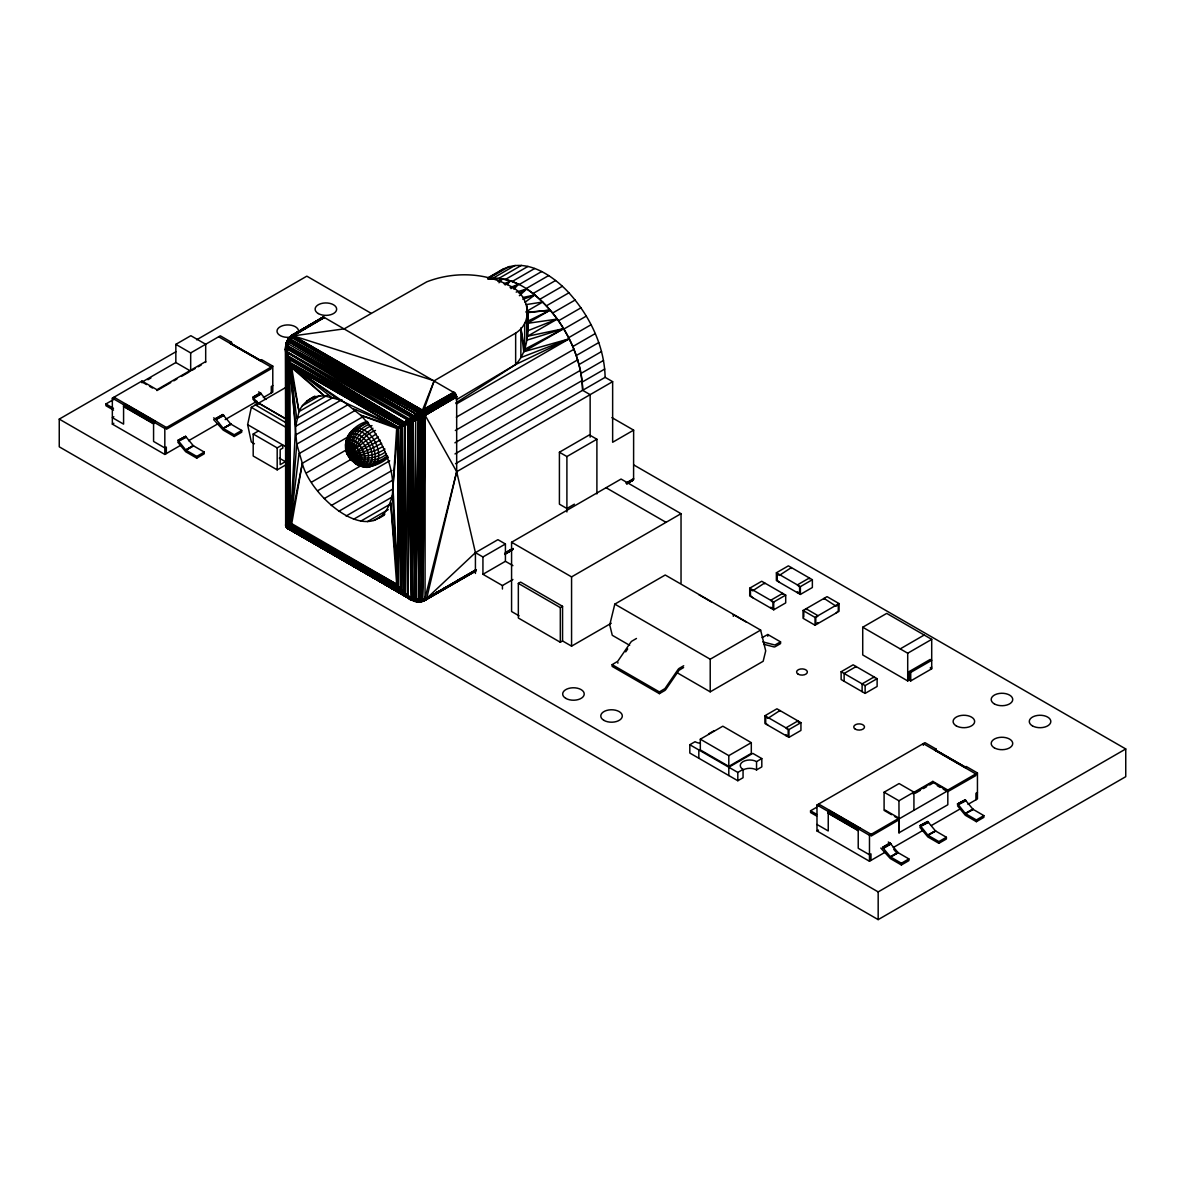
<?xml version="1.0" encoding="UTF-8"?>
<svg xmlns="http://www.w3.org/2000/svg" width="1185" height="1185" viewBox="0 0 1185 1185"><rect width="100%" height="100%" fill="white"/><g stroke="black" fill="none" stroke-linecap="round" stroke-linejoin="round"><path stroke-width="1.5" d="M289.495 528.08C283.748 529.206 287.288 522.896 291.732 523.651L396.694 584.249C402.382 592.233 410.988 600.41 421.356 600.514C432.806 597.714 417.09 604.513 413.432 600.632L287.599 528.436L285.674 524.955L285.526 349.279L288.429 340.065L292.947 334.555L288.281 338.88L285.615 347.146L285.955 526.658L410.988 599.61L417.52 601.61L425.415 600.202L419.801 601.728L412.01 599.936L402.841 592.633L398.086 586.219L398.249 427.844L400.411 425.371L289.51 362.432C288.044 357.603 282.445 344.094 289.11 341.873L416.157 414.039L289.258 341.413L289.673 338.317L292.947 334.555L323.935 317.254L454.966 393.124L456.669 396.916L456.684 471.704L475.422 552.654L475.422 573.436M286.207 526.081L286.814 357.411L289.91 364.787L296.754 444.138L302.323 463.291L291.732 523.651L286.385 526.481L290.414 524.096L295.628 426.348L299.005 411.58L291.732 367.809C287.481 359.203 285.259 347.99 290.355 339.295L292.754 335.666L324.438 317.447L293.376 335.859L289.629 340.036C283.022 341.295 286.696 352.982 286.814 357.411L285.837 526.392L409.64 598.899L416.69 601.032L422.349 601.328L414.839 600.321L408.173 595.685L409.64 423.149L411.699 597.596L411.713 422.201L409.654 418.735L422.29 410.188L453.974 392.235L422.29 410.188L293.332 335.888C281.141 339.088 285.289 360.018 291.732 367.809L324.275 395.849L338.629 399.582L397.923 427.385L420.705 417.816L456.669 396.916L420.705 417.816L405.329 424.689L404.529 592.959L401.73 426.511L401.211 589.863C406.011 598.455 418.72 605.594 426.674 598.425L476.326 569.911M423.415 599.64L418.868 599.625L418.868 418.749L415.846 599.121C413.935 603.876 402.382 594.796 415.772 601.343C420.645 603.565 422.275 598.381 426.674 598.425L476.355 569.748M291.954 335.844L323.446 317.18L290.71 336.081L288.222 341.858L286.977 350.642L289.51 362.432L290.784 365.78L346.079 403.552L360.684 415.268L396.694 428.407L405.329 424.689L456.58 396.264L422.186 417.031L422.186 599.566L425.134 415.431L424.349 412.958L422.23 410.232L293.376 335.859L289.007 340.006C284.904 348.953 286.814 359.588 291.732 367.809L286.726 353.248L286.992 342.198L285.526 349.279L286.296 355.618L285.852 525.059L287.599 528.436L291.732 523.651L286.34 525.073L287.14 358.537C285.007 350.005 286.607 342.687 291.332 335.651L286.666 344.154L287.555 349.368L407.729 419.845L396.694 428.407L392.383 495.108L398.086 586.219C402.544 591.433 412.35 604.498 419.697 599.966L409.195 596.959L402.856 591.537L401.73 426.511M677.05 672.68L710.215 691.833L710.215 659.216L614.808 604.128L609.742 624.91L612.275 635.293L629.65 645.321M285.733 526.125L285.866 345.739L289.762 337.058L286.074 344.583L285.97 353.797C285.555 345.724 285.6 337.784 293.332 335.888L291.584 337.577L420.942 411.669L423.46 416.35L456.58 396.264L410.573 422.719L411.699 597.596M286.355 346.301L285.585 349.086L287.229 358.477L288.073 524.762L288.31 361.558L290.355 524.111L291.703 523.651L290.414 524.096L289.91 364.787L290.369 365.543L289.51 362.432L400.856 425.015L288.325 357.87L402.53 424.023L454.477 392.635L413.432 416.142L415.698 420.053L415.342 598.958L421.045 601.017L426.141 599.788C418.246 603.313 410.128 598.78 403.878 594.411L288.088 527.221L287.229 525.222L287.14 358.537C286.222 352.73 283.259 339.577 291.229 338.081L293.376 335.859L434.184 380.8L515.653 333.118C534.746 321.194 528.54 293.465 509.165 285.555C484.102 272.224 453.07 271.632 426.793 281.823L344.213 328.852L293.376 335.859M418.868 418.749L418.29 599.595L415.95 601.343L409.64 598.899M413.98 600.765L420.453 601.55L412.795 599.536L405.566 593.848L408.055 423.86C393.109 429.577 413.402 417.638 408.055 423.86L408.055 595.611L409.64 423.149L411.076 598.262C414.72 599.714 422.734 604.217 425.119 599.121M418.986 412.513L422.186 417.031L420.631 599.714L423.075 600.528L426.407 599.417L419.253 600.765L410.188 598.855M417.727 599.758L418.868 599.625L420.705 417.816L424.704 413.743M512.912 565.645L505.417 561.305L505.417 543.989L497.922 539.664L475.422 552.654L426.674 598.425L424.971 599.743L422.823 599.506L425.119 415.165L422.186 599.566L423.415 416.098M426.141 599.788L421.208 600.78L415.846 599.121L418.32 419.031L426.141 412.247L455.81 394.294L423.667 411.832L396.694 428.407C406.707 426.837 431.74 403.833 404.529 422.186L402.53 424.023L404.248 422.808L402.989 424.956L398.249 427.829L400.337 588.96L405.329 593.981L405.107 424.408M291.732 367.809L287.274 355.648L287.585 352.641L403.255 423.163L287.896 355.722L287.585 352.3L407.729 419.845L287.674 348.153L287.718 345.931L412.884 416.231L413.772 415.624L289.11 341.873L416.053 414.098L423.667 411.832M418.868 599.625L422.186 417.031M288.207 525.162L288.31 361.558L289.303 524.881L290.636 524.585L400.426 590.323L288.34 526.91C284.593 529.976 288.488 525.073 291.732 523.651L288.207 525.162L285.97 525.251L285.852 524.2L286.326 526.362M286.4 523.948L285.526 525.014L286.548 527.384L287.422 526.999L408.573 598.247L411.758 599.951L415.342 598.958L418.32 419.031L416.498 416.987L405.951 421.342L404.381 423.134L414.483 418.142L410.765 420.956M285.955 348.731L286.489 344.243M590.145 437.176L590.145 394.649L582.65 390.324C582.176 364.595 571.866 339.917 557.261 319.076L527.799 330.733L527.799 311.536C528.451 329.578 528.999 350.375 515.653 364.521L455.707 403.048M286.755 346.153L286.489 353.382L288.414 361.795L290.355 524.111L302.323 463.291L348.583 436.584M288.281 338.88L285.911 345.116L289.392 337.369M388.043 457.514C379.259 466.12 359.336 472.341 351.723 459.188C351.352 445.397 358.226 430.792 371.971 425.593M357.07 464.564C344.494 453.425 354.389 429.177 369.409 424.378M180.638 445.308L164.819 454.433L112.338 424.126L112.338 398.16L123.581 404.648L125.225 403.7L123.581 406.559L153.576 423.875L155.22 421.016L153.576 421.964L153.576 441.442L164.819 447.945L166.315 447.071L166.315 453.574M368.491 422.793C354.463 426.896 349.412 441.398 351.708 454.388C353.619 460.906 358.477 466.801 365.706 466.786C388.073 467.779 377.541 436.154 364.106 430.185C349.96 421.978 340.821 445.071 347.975 455.47C374.327 475.378 340.051 423.623 350.404 459.217L352.715 459.291M828.626 811.932L828.241 813.384L858.221 830.7L858.607 829.248L828.626 811.932L829.885 810.525L829.737 812.347M381.629 443.368C371.246 448.789 359.218 455.588 347.235 453.811C341.68 439.205 352.552 425.563 367.172 421.356M385.199 452.137C374.045 460.284 356.389 460.165 346.331 450.463C350.33 425.311 374.667 474.237 351.16 459.884L349.382 453.292L350.271 450.981L353.619 452.922L354.537 455.766L353.248 457.617L350.271 455.588L348.908 457.069L355.07 463.202L349.975 458.565L351.486 456.951L352.612 459.78M347.486 440.553L347.709 437.858C344.82 442.005 345.042 447.708 347.56 451.974C355.574 455.099 357.826 466.327 367.557 466.372C380.889 456.492 362.21 425.682 347.96 436.065C345.279 441.353 345.872 447.915 349.338 452.759M488.072 279.127C516.971 274.609 541.278 297.731 557.261 319.076L527.31 323.372L527.799 311.536M626.717 484.043L633.59 479.199L633.634 430.14L611.919 417.609M420.245 601.654L410.988 599.61L287.659 528.451L288.118 526.747L286.548 527.384L321.964 547.529L288.177 528.317L289.629 527.784M286.281 526.288L286.651 525.74C283.556 524.2 288.473 528.006 290.636 524.585L396.694 584.249L400.337 588.96L398.086 586.219L392.946 486.857L397.982 427.948L410.928 421.193M285.807 346.701L285.526 349.812M288.636 338.584L287.111 343.991L287.555 349.368L286.474 350.834L286.029 346.494M290.71 336.081L292.28 334.97L287.718 340.599L290.562 336.288L323.001 317.224M286.474 343.398L289.155 337.784M415.609 601.299L413.432 600.632M287.985 339.917L291.584 335.577M254.434 443.783L251.324 441.975L247.635 424.66L251.324 407.344L285.644 387.539M285.659 346.924L286.029 344.805L286.177 392.99M286.622 527.473C286.222 525.666 286.785 527.577 287.363 527.74M392.383 495.108C377.793 555.854 310.277 497.448 302.323 463.291M425.045 599.447L426.674 598.425L456.684 471.704L425.193 415.402L425.045 599.447L421.49 600.217L415.846 599.121M289.629 340.036L288.177 343.813L286.666 344.154M286.34 525.073L285.792 525.918L285.674 524.955M347.116 452.181L347.235 453.811M287.674 341.947L289.999 336.955M286.074 344.583L287.999 339.458L292.014 335.34L290.384 336.792M287.718 340.599L289.096 338.021M287.2 342.11L287.703 340.302M286.489 526.673L285.807 525.977M351.16 443.605L350.049 447.249L351.708 454.388C362.803 457.84 375.438 455.588 384.977 449.041M375.467 430.466C363.188 434.939 357.811 446.789 350.271 455.588M346.227 442.553L346.168 450.937L347.975 455.47L348.272 454.744M291.762 336.984L422.23 410.232L420.942 411.669L454.477 392.635M286.326 344.346L286.992 342.198M288.651 525.947L288.34 526.91L287.762 526.273L289.377 525.014M287.585 352.641L404.144 422.482L287.585 352.3L404.529 422.186L415.624 415.417L416.053 414.098L425.415 410.988L455.41 393.672M285.644 525.192L285.792 525.918M286.592 527.606L291.051 523.963M287.111 343.991L291.865 335.548L323.446 317.18L292.162 335.548L289.007 340.006M420.719 411.432L422.378 410.425L434.184 380.8L423.978 409.551L413.432 416.142M286.666 342.45L287.525 340.436M285.97 353.797L285.866 351.204L286.533 356.092L286.726 353.248L287.614 355.47L286.592 348.42L287.674 348.138L412.884 416.231M351.945 451.248L361.469 436.598L372.964 428.259M348.331 435.473C369.72 412.632 392.65 484.309 355.219 463.498M290.621 338.406L292.458 335.592L323.935 317.254L292.754 335.666M287.096 341.295L289.066 338.273M290.295 338.347L292.162 335.548M341.887 399.641L295.628 426.348L289.91 364.787L299.005 411.58C301.968 404.337 308.174 399.508 314.973 396.145M350.79 431.992C346.346 438.613 347.161 448.108 351.708 454.388L347.56 449.915L345.724 444.953C354.122 426.748 376.86 466.12 356.892 464.283L352.389 457.484L354.374 460.447M287.363 340.584L289.762 337.058M287.214 358.759L288.118 357.974L286.726 353.248M351.723 447.515L353.723 444.568M625.695 651.868L627.68 648.965M322.009 318.01L322.601 317.387L291.095 335.755L292.947 334.555M870.975 860.399L870.975 853.896L869.479 854.77L858.221 848.267L858.221 828.789L859.88 827.841L858.814 828.893L828.819 811.577M288.148 339.058L290.562 336.288L322.261 317.654M292.058 337.103L293.065 336.081M456.403 395.612L426.407 412.913L420.705 417.816L419.416 417.49L417.179 413.669M422.897 410.899L424.971 410.425L424.141 412.573L426.141 412.247L456.136 394.931M417.061 417.95L422.349 413.609L409.18 418.809L405.951 421.342L420.468 414.706L413.313 420.616L399.523 426.615L402.278 423.904L402.767 424.571L397.982 427.355L360.684 415.268C379.23 434.347 392.205 459.943 392.946 486.857M454.966 393.124L417.342 413.921L420.349 411.373L290.355 339.295L289.984 338.332L292.458 335.592M287.777 527.636C285.111 528.243 290.903 528.836 288.222 527.755M507.136 284.622L510.454 280.83L504.129 283.926M354.611 428.689C348.612 434.288 347.709 443.516 350.271 450.981L348.686 447.782M499.003 282.771L502.573 278.831L498.026 281.452M404.529 423.475C408.395 422.897 408.307 418.29 411.536 417.431L287.437 348.168L287.214 346.02M403.063 425.074L406.81 423.089L405.329 424.689L409.047 422.452L410.573 422.719L412.973 420.112L411.758 417.935M356.715 428.2C350.849 433.843 347.99 443.457 351.486 451.026M513.875 289.214L518.571 284.222L510.068 287.585M289.066 338.525L290.325 337.34M519.356 295.702L526.762 288.947L516.201 292.117M415.698 420.053L426.141 412.247L421.608 417.061M399.464 426.467L397.982 427.355L353.5 408.825M424.349 412.958L413.269 421.475L415.342 598.958L411.713 422.201L413.639 421.06L412.973 420.112M410.069 419.712L423.149 411.18M410.617 420.705L412.469 419.312L408.262 421.149L410.469 420.468L408.766 422.038L418.498 415.831L412.025 418.468M411.565 422.038L413.313 420.616M416.128 601.313C403.211 595.314 404.5 596.099 396.694 584.249L398.086 586.219L390.68 502.514L396.694 584.249L402.841 592.633L409.195 596.959M410.336 420.216L425.415 410.988M287.985 339.695L288.962 338.91M407.314 595.492L408.055 595.611L404.9 594.263L406.47 596.07L402.767 592.678L397.745 586.219L290.68 524.57L289.54 525.251M505.136 284.978L510.454 280.83M402.989 424.956L399.671 426.867L402.619 426.17L406.81 423.089M415.313 601.15L421.179 601.432L424.971 600.247L476.089 570.74M525.073 302.249L534.865 294.917L522.644 297.568M354.197 454.048L380.148 440.065M405.951 421.342L407.862 420.26M353.515 448.552L356.285 446.567M410.336 598.795L412.469 599.758L408.766 597.299L412.795 599.536M424.349 600.676L475.437 571.274M400.249 427.104L401.211 589.863C394.694 584.249 409.758 601.254 412.01 599.936M419.416 600.514L421.608 599.921M423.326 599.951L424.852 598.958L456.684 471.704L612.645 381.659L612.645 442.272L633.634 430.14M499.211 271.646C522.955 255.116 552.373 274.816 568.918 292.813C589.745 315.891 604.409 345.887 605.135 377.334L612.645 381.659M286.281 353.5L290.369 365.543M419.179 412.765L422.29 410.188M408.899 597.196L406.574 596.011L410.469 598.721L404.233 594.618L411.758 599.951M311.788 397.982L317.728 396.19L324.275 395.849L290.784 365.78L397.923 427.385L290.636 365.38L286.8 355.915M309.166 325.993L298.087 332.57L309.166 325.934M312.336 324.112L321.831 318.469M456.121 399.878L515.653 364.521L569.2 338.836L523.77 351.708L520.867 328.215L520.867 357.589L569.2 338.836L456.388 403.967M351.308 431.325L367.72 421.786M426.674 598.425L475.422 569.97M287.229 358.477L289.303 363.143L288.207 360.818M376.223 433.991L365.706 440.82L352.389 451.559M475.659 570.874L424.971 600.247C422.482 603.254 412.039 600.336 417.905 601.669M504.854 553.943L512.201 549.707M146.555 384.577L142.096 382.014L175.839 362.536L175.839 344.346L190.844 335.696L205.686 344.257L205.686 362.447M633.753 464.92L1125.75 748.964L1125.75 776.679L878.174 919.619L59.25 446.819L59.25 419.105L175.854 351.782M196.621 339.799L306.826 276.164L370.935 313.181M112.338 398.16L141.948 381.052L156.953 389.717L205.686 361.573M175.839 344.346L190.681 352.923L205.686 344.257M206.22 343.946L220.306 335.814L231.549 342.317L231.549 344.213L231.164 343.22M113.508 410.099L105.909 405.7L105.909 403.967L113.404 399.641M147.903 379.733L150.895 378M231.549 342.317L229.905 343.265L261.441 360.936L230.468 343.058M170.744 382.607L156.953 390.576L156.953 389.717M173.825 380.844L176.891 379.067M181.483 376.415L189.156 371.986M192.192 370.238L195.184 368.505M198.191 366.772L201.183 365.039M113.834 416.764L112.338 417.638L123.581 424.126L123.581 404.648M112.338 424.126L113.834 423.267M291.836 335.799L309.196 325.771M153.576 421.964L164.819 428.466L272.787 366.121L272.787 392.102L263.337 397.553M213.626 417.875L215.285 418.823L222.78 414.498L230.823 424.097L241.725 430.436L241.725 432.169L234.23 436.495L223.195 430.081L213.626 419.608M265.929 399.493L260.27 392.857L252.775 397.182L258.434 403.818M272.787 385.599L271.291 386.473L271.291 392.961M185.586 436.332L177.794 440.479L185.586 436.332L193.333 445.738L204.235 452.077L204.235 453.811L196.74 458.136L185.704 451.737L177.794 442.212M215.285 418.823L223.076 414.691M253.072 397.375L260.567 393.05M178.091 440.672L185.867 436.569M215.581 419.016L223.358 414.928M253.353 397.612L260.848 393.287M178.372 440.894L186.149 436.835M215.863 419.253L223.639 415.194M253.634 397.879L261.13 393.553M178.654 441.175L186.415 437.147M216.144 419.52L223.906 415.505M253.901 398.19L261.396 393.85M188.593 440.716L218.81 423.267M225.165 419.594L256.982 401.226M255.323 405.033L258.478 403.033L286.474 419.194M185.719 449.93L193.214 445.604L185.838 450.063L178.92 441.472M216.411 419.831L223.21 428.289L230.705 423.963M223.21 428.289L230.823 424.097M193.599 445.93L185.971 450.182L196.74 456.418L204.235 452.077M223.328 428.422L231.09 424.289M487.494 278.075L503.995 268.551M488.709 277.705L497.715 272.52M488.339 278.579L509.343 266.462M488.309 279.186L492.679 278.386L515.164 265.396M492.679 278.386L498.9 278.371L521.4 265.381M223.461 428.54L234.23 434.762L241.725 430.436M498.9 278.371L505.462 279.408L527.962 266.418M505.462 279.408L512.246 281.467L534.746 268.477M306.619 401.197L314.588 396.59M286.177 464.668L277.186 469.867L253.19 456.018L253.19 434.021L258.523 430.955M302.323 405.774L319.876 395.642M510.972 288.607L518.571 284.222M299.005 411.58L327.727 395.005M541.663 271.543L519.178 284.533L512.246 281.467M333.459 397.316L296.754 418.498L289.91 364.787M548.64 275.572L526.155 288.562C559.039 311.344 581.168 350.212 582.65 390.324M519.163 293.332L526.762 288.947M533.087 293.495L555.572 280.504M295.628 434.969L348.272 404.574M253.19 434.021L277.186 447.886L282.519 444.805L282.889 448.048L280.178 449.604L280.178 464.668L286.177 461.217M539.871 299.272L562.357 286.281M355.781 410.069L296.754 444.138L290.355 524.111L299.005 453.648L362.817 416.809M526.021 311.685L542.745 302.027L526.333 304.56M546.418 305.804L568.918 292.813M527.31 323.372L550.255 310.129L526.347 312.396M552.654 313.018L575.155 300.027M527.799 330.733L527.014 317.284L527.532 336.229L557.261 319.076M558.49 320.809L580.976 307.819M306.619 472.815L346.494 449.782M523.77 351.708L563.601 328.704L527.532 336.229M563.823 329.075L586.323 316.084M378.326 436.909L353.619 452.922L356.552 452.329M396.694 428.407L399.597 426.748M455.81 394.294L406.366 422.334M311.788 482.014L351.678 458.98M568.607 337.695L591.108 324.705M317.728 490.664L362.388 464.861M572.785 346.568L595.27 333.577M456.343 417.164L573.91 349.294M324.275 498.559L389.687 460.802M576.265 355.544L598.766 342.569M455.336 430.496L577.688 359.855M331.296 505.521L391.924 470.519M579.035 364.536L601.521 351.56M454.907 442.82L580.428 370.342M338.629 511.387L392.872 480.073M581.035 373.408L603.52 360.433M346.079 516.023L392.339 489.316M454.981 453.944L582.087 380.563M582.235 382.044L604.735 369.053M353.5 519.326L393.376 496.293M455.544 463.705L605.135 377.334M360.684 521.193L391.006 503.684M367.498 521.593L388.236 509.624M373.764 520.526L384.932 514.083M379.333 518.008L384.118 515.253M574.399 504.173L566.904 508.498L559.409 504.173L559.409 452.226L589.389 434.91L596.899 439.235L596.899 493.923M559.409 452.226L566.904 456.551L596.899 439.235M403.063 592.5L400.915 590.856L406.322 596.603L287.866 527.518M475.422 552.654L482.932 556.98L505.417 543.989M519.074 615.844L511.579 611.519L511.579 542.256L621.058 479.051L681.034 513.683L681.034 582.946M505.758 552.462L512.038 548.833M625.873 483.11L633.634 478.636M505.195 553.084L513.209 548.462M627.369 482.799L633.59 479.199M418.986 601.432L422.882 600.928L476.251 570.178M504.617 553.825L513.105 548.936M627.235 483.302L633.457 479.703M504.928 554.076L512.942 549.455M627.013 483.717L633.234 480.132M504.662 554.447L512.32 550.018M482.932 556.98L482.932 574.295L505.417 561.305M482.932 574.295L502.425 585.553L512.912 579.495M562.564 640.952L560.312 642.255L518.334 618.007L518.334 583.375L520.585 582.087L562.564 606.32L562.564 640.952L571.57 646.151L611.223 623.251M511.579 542.256L571.57 576.888L681.034 513.683M518.334 583.375L560.312 607.624L562.564 606.32M614.808 604.128L665.229 575.006L760.637 630.094L765.703 650.876L763.17 661.26L710.215 691.833M636.463 638.478L632.123 640.996A3.185 1.837 -60 0 0 630.746 642.314L617.726 661.319L612.141 664.652L612.141 666.385L659.378 693.655L664.607 690.633A3.185 1.837 -60 0 0 665.97 689.3L679.005 670.295L683.597 667.54M749.72 588.175L761.718 581.257L785.699 595.107L785.699 602.898L773.716 609.816L749.72 595.966L749.72 588.175L773.716 602.024L785.699 595.107M776.382 572.785L788.38 565.852L812.362 579.717L812.362 587.508L800.379 594.426L776.382 580.576L776.382 572.785L800.379 586.634L812.362 579.717M683.701 665.748L679.361 668.266A3.185 1.837 -60 0 0 677.983 669.584L664.963 688.589L659.378 691.922L612.141 664.652M710.215 659.216L760.637 630.094M803.045 610.497L827.041 596.648L839.024 603.565L839.024 611.356L815.043 625.221L803.045 618.289L803.045 610.497L815.043 617.429L839.024 603.565M763.644 644.27L773.968 646.906A3.185 1.837 -60 0 0 775.286 646.64L780.56 643.603L780.56 641.87L767.806 634.508L762.103 637.634M780.56 641.87L774.946 645.01L762.814 641.914M862.724 627.235L886.721 613.386L931.706 639.367L931.706 668.799L910.717 680.916L909.206 680.057L907.71 680.916L862.724 654.95L862.724 627.235L907.71 653.216L931.706 639.367M743.054 769.924A9.539 5.51 0 0 1 756.548 769.924L761.807 766.888L761.807 758.578L756.548 761.614A9.539 5.51 0 0 0 743.054 761.614A9.539 5.51 0 0 0 743.054 769.406L743.054 777.715L737.811 780.737L689.818 753.038L689.818 744.728L695.077 741.692A9.539 5.51 0 0 0 699.343 743.128M708.571 733.9L713.814 730.878M700.32 739.188L722.82 726.198L751.305 742.654L751.305 753.379L728.805 766.369L700.32 749.927L700.32 739.188L728.805 755.63L751.305 742.654M764.947 715.725L776.945 708.793L800.942 722.643L800.942 730.434L788.943 737.366L764.947 723.517L764.947 715.725L788.943 729.575L800.942 722.643M841.128 671.747L853.126 664.815L877.122 678.664L877.122 686.456L865.124 693.388L841.128 679.538L841.128 671.747L865.124 685.597L877.122 678.664M900.215 648.891L924.211 635.027M797.949 720.924L785.951 727.842L788.188 730.004L788.188 736.063L785.951 734.774L785.951 735.633M909.206 671.569L930.21 659.452L931.706 660.312L910.717 672.428L909.206 671.569L909.206 680.057M689.818 744.728L737.811 772.427L743.054 769.406M931.706 667.066L930.21 667.925L931.706 668.799M885.284 852.133L869.479 861.258L816.983 830.952L816.983 804.985L924.952 742.654L936.209 749.142L936.209 751.053M816.643 816.035L810.555 812.525L810.555 810.792L816.554 807.34M816.983 804.985L828.241 811.473L829.885 810.525M936.209 749.142L934.55 750.09L935.38 749.868M816.983 830.952L818.479 830.092M913.931 792.128L898.941 800.779L899.089 832.907L899.089 818.183L884.099 809.533L884.099 792.217L899.089 783.552L913.931 792.128L913.931 810.303M912.894 792.898L932.832 781.389L947.822 790.054L977.447 772.946L977.447 798.927L967.997 804.378M912.894 793.772L932.832 782.263L947.674 790.825L898.941 818.968M915.531 793.106L920.256 790.38M923.396 788.573L926.537 786.751M929.692 784.944L932.832 783.122L932.832 781.389M858.221 828.789L869.479 835.292L899.089 818.183M898.941 832.818L947.822 804.763L947.822 790.054M908.895 858.903L898.112 852.682L889.95 842.979L882.44 847.305L890.616 857.007L901.385 863.243L908.895 858.903L908.895 860.636L901.385 864.976L890.35 858.562L880.796 848.075M977.447 792.424L975.936 793.298L975.936 799.786M882.736 847.497L890.231 843.157M927.722 821.516L919.93 825.664L927.722 821.516L935.483 830.922L946.385 837.262L946.385 838.995L938.875 843.32L927.84 836.921L919.93 827.382M965.212 799.875L957.421 804.008L965.212 799.875L972.974 809.281L983.861 815.621L983.861 817.354L976.366 821.679L965.331 815.265L957.524 805.815M883.032 847.719L890.528 843.394M920.227 825.856L928.018 821.753M957.717 804.2L965.508 800.112M883.314 848.001L890.809 843.661M920.523 826.078L928.299 822.02M958.013 804.437L965.79 800.379M883.566 848.297L891.076 843.972M920.789 826.345L928.551 822.331M958.28 804.704L966.042 800.675M893.238 847.542L923.456 830.092M931.41 825.501L960.043 808.97M890.379 856.755L897.874 852.43M921.056 826.656L927.855 835.114L935.365 830.789M958.546 805.015L965.345 813.473L972.855 809.148M890.498 856.888L897.993 852.563M927.855 835.114L935.483 830.922M965.345 813.473L972.974 809.281M890.616 857.007L898.245 852.77M927.973 835.247L935.735 831.115M965.464 813.606L973.226 809.474M928.24 835.455L938.875 841.587L946.385 837.262M965.597 813.71L976.366 819.946L983.861 815.621M59.25 419.105L878.174 891.905L1125.75 748.964M382.725 446.686L374.815 450.774L357.663 455.751M436.791 592.396L440.005 590.545M459.232 579.465L462.431 577.628M505.151 553.351L513.164 548.744M386.547 454.077C377.348 462.091 364.787 460.817 354.197 457.054C360.166 462.565 368.935 465.631 376.889 463.142M436.702 592.485L439.887 590.663M443.072 588.841L446.256 587.019M457.395 580.635L460.58 578.798M463.765 576.976L468.549 574.236M506.75 552.343L509.935 550.521M387.465 455.662C378.919 463.616 367.187 463.261 357.055 459.395M371.483 466.268L387.954 456.832M422.556 413.98L416.69 417.313M424.541 413.358L414.661 418.453M628.006 482.384L632.568 480.666M424.852 414.128L415.017 419.031M425.059 414.839L421.49 416.779M422.823 599.506L421.49 600.217L424.852 600.025M520.867 328.215L524.688 349.279L563.601 328.704L527.014 340.139L527.014 305.789M399.671 588.604L401.582 590.471M405.255 425.074L408.055 423.86M527.014 321.535L550.255 310.129L526.51 312.781M417.712 601.654L425.415 600.202L417.52 601.61M289.303 524.881L286.533 525.385M965.612 767.243L964.546 767.406L966.19 766.458L977.447 772.946M422.882 600.928L421.875 600.676L423.904 600.943M415.624 415.417L423.919 412.202M288.222 341.858L289.258 341.413L418.261 412.676L289.94 340.095L418.809 412.336L290.355 339.295M287.303 352.997L286.977 350.642L287.466 352.937M522.896 299.375L534.865 294.917M422.127 413.239L411.536 417.431M404.529 422.186L408.144 420.927M288.177 528.317L289.451 528.095M420.719 601.195L422.378 600.706M420.942 601.328L422.63 600.839M420.527 601.017L422.156 600.543M423.149 601.002L417.875 601.328M424.541 600.499L416.883 600.884M423.667 601.002L421.179 601.432M423.415 601.017L419.179 601.55M375.423 464.727C367.231 467.408 359.351 462.609 353.248 457.617L357.47 462.891L362.817 466.09C377.837 459.884 360.018 429.014 347.116 438.924L347.235 445.145L349.679 451.455M366.402 466.757L369.157 466.179M346.672 452.122L347.56 451.974M405.951 596.248L410.069 598.899M401.004 425.415L290.636 365.38L289.451 363.069M419.697 599.966L415.535 599.566L410.795 597.196M422.556 601.18L417.238 600.499L413.639 598.677M411.402 597.966L415.194 599.98M286.992 528.006L412.884 600.38L411.536 599.877M414.306 600.662L416.498 601.165M260.952 360.418L259.9 360.581L261.544 359.633L272.787 366.121M357.055 453.47L360.773 454.329M408.173 595.685L405.107 594.129L406.796 595.862M353.145 461.483L351.16 459.884M359.218 465.053L361.469 466.135M414.483 600.573L410.765 598.529M287.659 528.451L412.884 600.38L288.444 528.421L321.831 547.514M400.411 425.371L290.636 365.38L398.397 427M287.851 346.435L413.343 415.92L289.11 341.873M288.325 357.87L403.255 423.163M325.164 549.351L336.333 555.706L333.222 553.884M353.9 565.719L363.469 571.17L353.959 565.704M366.669 572.992L369.853 574.814L366.713 572.977M373.053 576.621L377.837 579.361M325.253 549.336L328.438 551.143M325.016 549.336L328.201 551.143M331.37 552.965L342.509 559.335M345.679 561.142L369.527 574.784M380.666 581.139L383.836 582.961M387.021 584.783L390.206 586.59M401.33 592.959L404.515 594.766M288.088 527.221L404.455 594.514L288.918 526.273L400.426 590.323L290.281 524.925M606.053 487.716L666.044 522.348M288.177 343.813L413.343 415.92M698.824 594.677L711.578 602.039M746.061 621.947L733.322 614.6L733.322 616.333M935.617 749.927L965.805 767.362M935.113 749.883L965.968 767.539M230.186 343.132L261.515 361.218M934.846 749.957L964.827 767.273M218.662 336.777L271.143 367.069L271.143 368.802L166.463 429.237L166.463 427.504L113.982 397.197L113.982 398.93M258.611 391.894L260.27 392.857M937.276 785.699L940.253 787.403M943.216 789.121L946.193 790.839M947.674 791.698L975.788 775.627L975.788 773.909L923.308 743.602L923.308 745.335M286.474 419.371L258.478 403.033M255.323 404.855L286.429 422.986M175.839 362.536L190.681 371.098L190.681 352.923M797.949 721.783L800.186 723.087M251.324 407.344L285.526 427.104M247.635 424.66L285.6 446.582M884.099 792.217L898.941 800.779M279.319 458.136L285.526 461.735M149.517 386.295L152.495 388.013M884.099 810.392L891.52 814.688M894.482 816.391L897.46 818.109M898.941 819.827L871.123 836.062L871.123 834.329L818.642 804.037L818.642 805.77M761.807 758.578L752.801 753.379L728.805 767.243L728.805 775.553M888.291 842.017L889.95 842.979M124.943 403.892L154.939 421.208M829.604 810.718L859.584 828.034M124.662 404.144L154.657 421.46M829.322 810.97L859.318 828.285M124.41 404.426L154.405 421.742M829.056 811.251L859.051 828.567M124.173 404.752L154.168 422.067M123.966 405.107L153.961 422.423M123.803 405.477L153.798 422.793M828.448 812.303L858.444 829.619M123.684 405.848L153.68 423.163M828.33 812.673L858.325 829.989M123.61 406.203L153.606 423.519M828.256 813.043L858.251 830.359M105.909 403.967L113.508 408.366M810.555 810.792L816.643 814.302M816.983 824.464L828.241 830.952L828.241 811.473M289.17 526.007L400.426 590.323M287.54 528.154L407.729 597.625M287.674 348.153L409.847 419.209M288.918 526.273L401.611 591.908M288.577 359.159L400.856 425.015M399.612 589.226L290.636 524.6L397.745 586.219L401.004 590.797L397.982 586.575M355.189 460.476L358.537 462.639M252.775 398.915L257.678 404.885M354.537 455.766L360.773 460.254M401.448 590.545L402.856 591.537M338.629 399.582L290.784 365.78L331.296 396.99M346.227 448.893L347.56 449.915M406.366 596.114L396.694 584.249M399.597 588.649L402.841 592.633M893.712 849.275L895.993 852.089M348.908 457.069L350.404 459.217M346.672 446.197L348.183 448.345M288.414 361.795L289.244 363.173M347.842 455.247L349.027 457.306M285.97 351.13L286.489 353.382L286.089 348.642M285.733 348.908L285.733 351.352M398.249 427.844L401.211 589.863M402.619 426.17L404.529 592.959M411.713 422.201L413.298 598.307M285.955 345.25L286.177 420.882M397.982 427.948L398.086 586.219M976.366 819.946L976.366 821.679M938.875 841.587L938.875 843.32M910.717 672.428L910.717 680.916M907.71 653.216L907.71 680.916M901.385 863.243L901.385 864.976M878.174 891.905L878.174 919.619M874.115 677.805L874.115 676.931L862.117 683.864L862.117 691.655M869.479 835.292L869.479 861.258M865.124 685.597L865.124 693.388M856.133 667.407L856.133 666.548L844.135 673.48L844.135 681.271M836.032 613.089L838.284 610.927L838.284 604.868L836.032 606.172L824.034 598.381L824.034 599.24M818.035 623.488L818.035 622.614L815.784 623.917L815.784 617.859L818.035 615.696L806.037 608.764L806.037 609.638M815.043 617.429L815.043 625.221M809.37 578.843L809.37 577.984L797.372 584.901L799.623 587.064L799.623 593.122L797.372 591.833L797.372 592.693M803.785 610.927L803.785 616.985M800.379 586.634L800.379 594.426M791.373 568.459L791.373 567.585L779.374 575.377L777.123 574.088L777.123 580.146L779.374 582.309M788.943 729.575L788.943 737.366M782.707 594.233L782.707 593.374L770.709 600.291L772.961 602.469L772.961 608.527L770.709 607.224L770.709 608.083M779.952 711.4L779.952 710.526L767.954 718.317L765.703 717.029L765.703 723.087L767.954 725.25M773.716 602.024L773.716 609.816M767.806 634.508L767.806 636.241M764.71 583.85L764.71 582.976L752.712 590.782L750.46 589.478L750.46 595.537L752.712 597.699M756.548 761.614L756.548 769.924M737.811 772.427L737.811 780.737M728.805 755.63L728.805 766.369M698.824 749.927L698.824 758.237M659.378 691.922L659.378 693.655M571.57 576.888L571.57 646.151M566.904 456.551L566.904 511.964M560.312 607.624L560.312 642.255M524.688 322.883L524.688 349.279M515.653 333.118L515.653 364.521M502.425 585.553L502.425 589.019M277.186 447.886L277.186 469.867M234.23 434.762L234.23 436.495M196.74 456.418L196.74 458.136M164.819 428.466L164.819 454.433M141.948 381.052L141.948 382.785M289.214 337.31A10.769 6.221 0 0 1 277.009 331.163A10.769 6.221 0 0 1 289.184 324.986A10.769 6.221 0 0 1 298.19 332.763M618.096 662.8A3.185 1.837 -60 0 1 617.74 663.111M342.717 559.35L339.532 557.528L342.791 559.335M855.318 729.175A5.392 3.111 0 0 0 864.324 727.783A5.392 3.111 0 0 0 857.733 723.976A5.392 3.111 0 0 0 855.318 729.175M798.186 674.206A5.392 3.111 0 0 0 807.192 672.813A5.392 3.111 0 0 0 800.601 668.992A5.392 3.111 0 0 0 798.186 674.206M318.261 313.551A10.769 6.221 0 0 0 336.288 310.766A10.769 6.221 0 0 0 323.09 303.153A10.769 6.221 0 0 0 318.261 313.551M1032.431 725.872A10.769 6.221 0 0 0 1050.458 723.087A10.769 6.221 0 0 0 1037.26 715.473A10.769 6.221 0 0 0 1032.431 725.872M994.348 703.89A10.769 6.221 0 0 0 1012.36 701.105A10.769 6.221 0 0 0 999.177 693.477A10.769 6.221 0 0 0 994.348 703.89M565.837 698.395A10.769 6.221 0 0 0 583.864 695.595A10.769 6.221 0 0 0 570.666 687.981A10.769 6.221 0 0 0 565.837 698.395M603.92 720.376A10.769 6.221 0 0 0 621.947 717.592A10.769 6.221 0 0 0 608.749 709.978A10.769 6.221 0 0 0 603.92 720.376M994.348 747.868A10.769 6.221 0 0 0 1012.36 745.084A10.769 6.221 0 0 0 999.177 737.47A10.769 6.221 0 0 0 994.348 747.868M956.251 725.872A10.769 6.221 0 0 0 974.277 723.087A10.769 6.221 0 0 0 961.079 715.473A10.769 6.221 0 0 0 956.251 725.872"/></g></svg>
